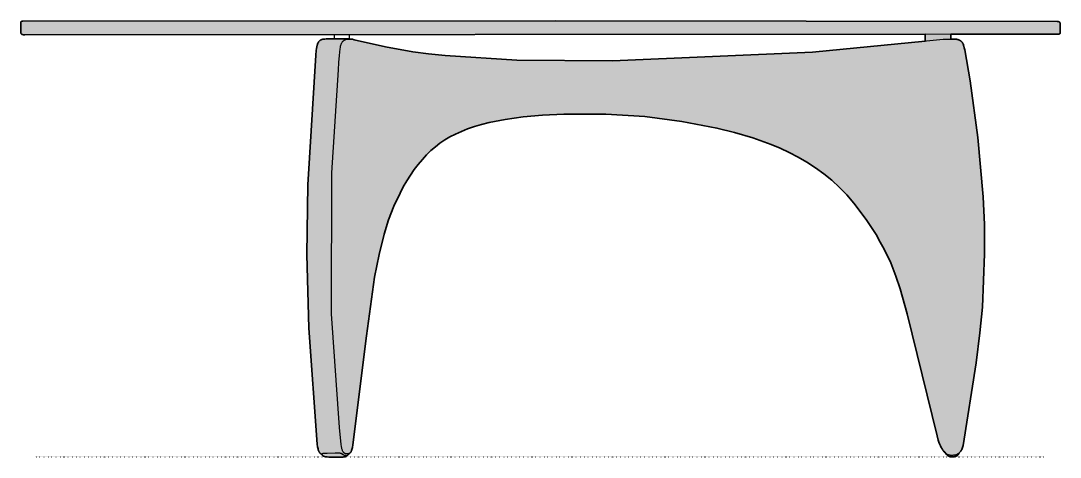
# Model space of a CAD drawing. Header units: millimetres. Extents: x -16 to 2369, y -1531 to 438.
# Drawn here: x -15 to 1034, y -1278 to -838 of the extents above; entities that cross this region are included whole.
import ezdxf

# ---------------------------------------------------------------- set-up
doc = ezdxf.new("R2010")
doc.units = ezdxf.units.MM
doc.linetypes.add('Dots', pattern=[1, 0, -1])
doc.layers.add('Blocks', color=7, linetype='Continuous')
doc.layers.add('Blocks$Fill', color=7, linetype='Continuous', true_color=0xffffff)
for name, color, linetype, lineweight, true_color in [('Blocks$Inner', 7, 'Continuous', 25, 0x007f00), ('Blocks$Outline', 7, 'Continuous', 35, 0xff3f3f), ('Groud', 7, 'Dots', 25, 0x243775)]:
    doc.layers.add(name, color=color, linetype=linetype, lineweight=lineweight, true_color=true_color)

# ---------------------------------------------------------------- blocks, each defined once
blk = doc.blocks.new('PK60 Coffee Table Side')
at = {"layer": 'Blocks$Fill'}
blk.add_hatch(color=256, dxfattribs=at).paths.add_polyline_path([(898, 419.3), (784.3, 408.2), (582.6, 399.4), (486.1, 400.1), (413.7, 404.6), (396.8, 406.4), (380.9, 408.5), (353.5, 413.5), (321.9, 420.6), (320.1, 421), (318.5, 421.2), (317.7, 421.3), (317, 421.3), (317, 421.4), (292.3, 421.3), (291.1, 421.2), (290.6, 421.2), (290, 421.1), (289.5, 420.9), (289.1, 420.8), (288.6, 420.6), (288.4, 420.5), (288.2, 420.4), (288, 420.3), (287.8, 420.2), (287.6, 420), (287.4, 419.9), (287.2, 419.7), (287, 419.6), (286.8, 419.4), (286.6, 419.3), (286.5, 419.1), (286.3, 418.9), (286.2, 418.7), (286, 418.5), (285.7, 418), (285.4, 417.5), (285.1, 417), (284.9, 416.4), (284.7, 415.7), (284.4, 415), (284.1, 413.5), (283.7, 411.7), (283.4, 409.7), (283, 404.9), (275.2, 274.3), (273.9, 204), (276, 129.8), (284.6, 13), (284.9, 10.3), (285.1, 9.1), (285.4, 8.1), (285.6, 7.3), (285.9, 6.5), (286, 6.1), (286.2, 5.8), (286.3, 5.5), (286.5, 5.2), (286.6, 4.9), (286.8, 4.7), (287, 4.4), (287.2, 4.2), (287.3, 4), (287.5, 3.8), (287.9, 3.4), (288.3, 3.1), (288.7, 2.7), (289.6, 2.1), (289.6, 2), (289.6, 1.9), (289.7, 1.8), (289.8, 1.7), (289.8, 1.6), (289.9, 1.6), (290, 1.5), (290, 1.4), (290.1, 1.3), (290.2, 1.3), (290.3, 1.2), (290.4, 1.1), (290.5, 1.1), (290.6, 1), (290.8, 0.9), (291, 0.8), (291.2, 0.7), (291.5, 0.6), (291.8, 0.5), (292.1, 0.4), (292.4, 0.3), (293, 0.2), (293.8, 0.1), (294.5, 0), (296.3, -0.1), (300.5, -0.1), (309.5, -0.2), (310.5, -0.1), (311.4, 0), (311.8, 0.1), (312.2, 0.1), (312.6, 0.3), (313, 0.4), (313.3, 0.5), (313.7, 0.6), (313.8, 0.7), (314, 0.8), (314.1, 0.9), (314.3, 1), (314.4, 1.1), (314.5, 1.2), (314.6, 1.3), (314.8, 1.4), (314.9, 1.5), (315, 1.7), (315.1, 1.8), (315.1, 1.9), (315.3, 2), (315.4, 2.1), (315.5, 2.2), (315.7, 2.3), (316, 2.5), (316.3, 2.7), (316.6, 3), (316.9, 3.3), (317.2, 3.7), (317.3, 3.7), (317.4, 3.8), (317.5, 3.9), (317.6, 4), (317.7, 4.1), (317.9, 4.2), (318, 4.3), (318.1, 4.5), (318.2, 4.6), (318.3, 4.7), (318.5, 5), (318.7, 5.3), (318.9, 5.7), (319, 6.1), (319.2, 6.5), (319.5, 7.4), (319.8, 8.4), (320.1, 9.6), (320.6, 12.4), (334.2, 122), (342.4, 181.1), (346.9, 204), (352, 224.6), (356.5, 239), (361.9, 252.8), (368.1, 266), (371.4, 272.2), (375, 278.3), (378.7, 284.1), (382.5, 289.7), (386.5, 294.9), (390.7, 299.9), (394.9, 304.5), (399.3, 308.8), (403.8, 312.8), (408.4, 316.3), (413.2, 319.6), (418.4, 322.7), (424, 325.5), (430, 328.2), (436.3, 330.7), (443.1, 333), (450.3, 335.1), (457.9, 337), (474.3, 340.3), (492.3, 342.8), (512, 344.6), (533.3, 345.6), (575.8, 345.7), (615.2, 343.2), (652.3, 338.3), (687.8, 331.5), (705.7, 327.2), (724.1, 321.8), (742.5, 315.1), (751.7, 311.2), (760.8, 306.9), (769.8, 302.2), (778.7, 297.1), (787.3, 291.5), (795.6, 285.5), (803.7, 278.9), (811.5, 271.8), (818.9, 264.2), (825.9, 256), (838.3, 239.5), (848.4, 224.1), (852.7, 216.7), (856.6, 209.5), (863.2, 195.6), (868.4, 182.3), (872.7, 169.4), (879.7, 144.4), (910, 21.4), (911.2, 17), (911.9, 15), (912.6, 13.1), (913.4, 11.3), (914.2, 9.7), (915, 8.2), (915.5, 7.5), (915.9, 6.9), (916.4, 6.2), (916.9, 5.6), (917.4, 5.1), (917.8, 4.6), (918.4, 4.1), (918.9, 3.7), (919, 3.6), (919.3, 3), (919.7, 2.6), (920, 2.1), (920.2, 1.9), (920.4, 1.7), (920.6, 1.6), (920.8, 1.4), (921, 1.2), (921.2, 1.1), (921.4, 0.9), (921.6, 0.8), (921.9, 0.7), (922.1, 0.6), (922.3, 0.5), (922.5, 0.4), (922.8, 0.3), (923, 0.3), (923.2, 0.2), (923.5, 0.1), (923.8, 0.1), (924, 0.1), (924.5, 0), (925.1, 0), (925.7, 0), (926.3, 0.1), (926.8, 0.2), (927.4, 0.3), (927.9, 0.4), (928.4, 0.5), (928.9, 0.7), (929.4, 0.9), (929.6, 1), (929.8, 1.1), (930, 1.2), (930.2, 1.3), (930.4, 1.5), (930.5, 1.6), (930.7, 1.7), (930.9, 1.9), (931, 2), (931.2, 2.2), (931.3, 2.4), (931.5, 2.5), (931.6, 2.7), (931.7, 2.9), (931.9, 3.1), (932, 3.3), (932.1, 3.5), (932.2, 3.7), (932.3, 3.9), (932.3, 4.1), (932.7, 4.5), (933, 4.8), (933.3, 5.2), (933.6, 5.6), (933.9, 5.9), (934.2, 6.4), (934.5, 6.8), (934.7, 7.2), (934.9, 7.7), (935.3, 8.6), (935.7, 9.6), (936, 10.6), (936.3, 11.7), (949.3, 94.9), (953.2, 125.2), (955.7, 151.1), (957.7, 204.9), (957.7, 234.5), (956.5, 262.3), (951.2, 322.1), (943.5, 379), (937.9, 410.5), (937.5, 412.4), (937.1, 414.1), (936.8, 414.9), (936.6, 415.6), (936.3, 416.3), (936, 416.9), (935.8, 417.2), (935.6, 417.4), (935.5, 417.7), (935.3, 418), (935.1, 418.2), (934.9, 418.4), (934.7, 418.7), (934.5, 418.9), (934.2, 419.1), (934, 419.3), (933.8, 419.5), (933.5, 419.6), (933.2, 419.8), (933, 419.9), (932.7, 420.1), (932.4, 420.2), (932.1, 420.3), (931.8, 420.5), (931.1, 420.7), (930.4, 420.9), (929.6, 421), (928.8, 421.1), (928, 421.2), (926.1, 421.3), (924, 421.3), (924, 426.2), (1028.5, 426.3), (1031.2, 426.1), (1031.7, 426.1), (1032.1, 426.2), (1032.5, 426.2), (1032.7, 426.2), (1032.9, 426.3), (1033.1, 426.3), (1033.3, 426.4), (1033.4, 426.4), (1033.4, 426.4), (1033.5, 426.4), (1033.6, 426.5), (1033.7, 426.5), (1033.7, 426.6), (1033.8, 426.6), (1033.9, 426.7), (1033.9, 426.7), (1034, 426.8), (1034, 426.8), (1034.1, 426.9), (1034.1, 426.9), (1034.1, 427), (1034.1, 427), (1034.1, 427), (1034.2, 427), (1034.2, 427.1), (1034.2, 427.1), (1034.2, 427.2), (1034.2, 427.2), (1034.2, 427.2), (1034.2, 427.3), (1034.2, 427.4), (1034.3, 427.5), (1034.3, 436.2), (1034.3, 436.5), (1034.2, 436.8), (1034.2, 436.9), (1034.2, 437.1), (1034.2, 437.2), (1034.1, 437.3), (1034.1, 437.4), (1034.1, 437.6), (1034, 437.7), (1033.9, 437.8), (1033.9, 437.9), (1033.8, 438), (1033.7, 438.1), (1033.7, 438.2), (1033.6, 438.2), (1033.6, 438.3), (1033.5, 438.4), (1033.4, 438.5), (1033.2, 438.5), (1033.1, 438.6), (1033, 438.7), (1032.9, 438.8), (1032.7, 438.8), (1032.5, 438.9), (1032.4, 438.9), (1032.2, 439), (1032, 439), (1031.8, 439.1), (1031.6, 439.1), (1031.1, 439.1), (524.7, 439.7), (-12.9, 439.3), (-13.2, 439.2), (-13.4, 439.2), (-13.5, 439.2), (-13.6, 439.2), (-13.7, 439.1), (-13.8, 439.1), (-13.9, 439.1), (-13.9, 439.1), (-14, 439.1), (-14, 439), (-14, 439), (-14.1, 439), (-14.1, 439), (-14.1, 439), (-14.2, 438.9), (-14.2, 438.9), (-14.2, 438.9), (-14.3, 438.8), (-14.3, 438.8), (-14.3, 438.8), (-14.3, 438.8), (-14.4, 438.7), (-14.4, 438.7), (-14.4, 438.7), (-14.4, 438.6), (-14.4, 438.6), (-14.4, 438.5), (-14.5, 438.5), (-14.5, 438.4), (-14.5, 438.3), (-14.5, 438.2), (-14.5, 438), (-14.6, 437.8), (-14.6, 437.2), (-14.6, 428.4), (-14.6, 428.1), (-14.5, 428), (-14.5, 427.8), (-14.5, 427.7), (-14.5, 427.6), (-14.4, 427.4), (-14.4, 427.3), (-14.4, 427.1), (-14.3, 427), (-14.2, 426.9), (-14.2, 426.8), (-14.1, 426.7), (-14, 426.5), (-14, 426.5), (-13.9, 426.4), (-13.8, 426.3), (-13.7, 426.2), (-13.6, 426.1), (-13.4, 426), (-13.3, 426), (-13.1, 425.9), (-12.9, 425.8), (-12.7, 425.7), (-12.5, 425.7), (-12.3, 425.6), (-12.1, 425.6), (-11.9, 425.5), (-11.6, 425.5), (-11.1, 425.4), (-10.5, 425.4), (898, 426.2)], flags=0)
at = {"layer": 'Blocks$Inner'}
for p, q in [((287, 419.6, 0), (286.8, 419.4, 0)), ((287.2, 419.7, 0), (287, 419.6, 0)), ((287.4, 419.9, 0), (287.2, 419.7, 0)), ((287.6, 420, 0), (287.4, 419.9, 0)), ((287.8, 420.2, 0), (287.6, 420, 0)), ((288, 420.3, 0), (287.8, 420.2, 0)), ((288.2, 420.4, 0), (288, 420.3, 0)), ((288.4, 420.5, 0), (288.2, 420.4, 0)), ((288.6, 420.6, 0), (288.4, 420.5, 0)), ((289.1, 420.8, 0), (288.6, 420.6, 0)), ((289.5, 420.9, 0), (289.1, 420.8, 0)), ((290, 421.1, 0), (289.5, 420.9, 0)), ((290.6, 421.2, 0), (290, 421.1, 0)), ((291.1, 421.2, 0), (290.6, 421.2, 0)), ((292.3, 421.3, 0), (291.1, 421.2, 0)), ((293.5, 421.4, 0), (292.3, 421.3, 0)), ((317, 421.4, 0), (293.5, 421.4, 0)), ((283.4, 409.7, 0), (283, 404.9, 0)), ((283.7, 411.7, 0), (283.4, 409.7, 0)), ((284.1, 413.5, 0), (283.7, 411.7, 0)), ((284.4, 415, 0), (284.1, 413.5, 0)), ((284.7, 415.7, 0), (284.4, 415, 0)), ((284.9, 416.4, 0), (284.7, 415.7, 0)), ((285.1, 417, 0), (284.9, 416.4, 0)), ((285.4, 417.5, 0), (285.1, 417, 0)), ((285.7, 418, 0), (285.4, 417.5, 0)), ((286, 418.5, 0), (285.7, 418, 0)), ((286.2, 418.7, 0), (286, 418.5, 0)), ((286.3, 418.9, 0), (286.2, 418.7, 0)), ((286.5, 419.1, 0), (286.3, 418.9, 0)), ((286.6, 419.3, 0), (286.5, 419.1, 0)), ((286.8, 419.4, 0), (286.6, 419.3, 0)), ((283, 404.9, 0), (275.2, 274.3, 0)), ((275.2, 274.3, 0), (273.9, 204, 0)), ((273.9, 204, 0), (276, 129.8, 0)), ((276, 129.8, 0), (284.6, 13, 0)), ((284.6, 13, 0), (284.9, 10.3, 0)), ((284.9, 10.3, 0), (285.1, 9.1, 0)), ((285.1, 9.1, 0), (285.4, 8.1, 0)), ((285.4, 8.1, 0), (285.6, 7.3, 0)), ((285.6, 7.3, 0), (285.9, 6.5, 0)), ((285.9, 6.5, 0), (286, 6.1, 0)), ((286, 6.1, 0), (286.2, 5.8, 0)), ((286.2, 5.8, 0), (286.3, 5.5, 0)), ((286.3, 5.5, 0), (286.5, 5.2, 0)), ((286.5, 5.2, 0), (286.6, 4.9, 0)), ((286.6, 4.9, 0), (286.8, 4.7, 0)), ((286.8, 4.7, 0), (287, 4.4, 0)), ((287, 4.4, 0), (287.2, 4.2, 0)), ((287.2, 4.2, 0), (287.3, 4, 0)), ((287.3, 4, 0), (287.5, 3.8, 0)), ((287.5, 3.8, 0), (287.9, 3.4, 0)), ((287.9, 3.4, 0), (288.3, 3.1, 0)), ((288.3, 3.1, 0), (288.7, 2.7, 0)), ((288.7, 2.7, 0), (289.6, 2.1, 0)), ((289.6, 2.1, 0), (289.6, 2, 0)), ((289.6, 2, 0), (289.6, 1.9, 0)), ((289.6, 1.9, 0), (289.7, 1.8, 0)), ((289.7, 1.8, 0), (289.8, 1.7, 0)), ((289.8, 1.7, 0), (289.8, 1.6, 0)), ((289.8, 1.6, 0), (289.9, 1.6, 0)), ((289.9, 1.6, 0), (290, 1.5, 0)), ((290, 1.5, 0), (290, 1.4, 0)), ((290, 1.4, 0), (290.1, 1.3, 0)), ((290.1, 1.3, 0), (290.2, 1.3, 0)), ((290.2, 1.3, 0), (290.3, 1.2, 0)), ((290.3, 1.2, 0), (290.4, 1.1, 0)), ((290.4, 1.1, 0), (290.5, 1.1, 0)), ((290.5, 1.1, 0), (290.6, 1, 0)), ((290.6, 1, 0), (290.8, 0.9, 0)), ((290.8, 0.9, 0), (291, 0.8, 0)), ((291, 0.8, 0), (291.2, 0.7, 0)), ((291.2, 0.7, 0), (291.5, 0.6, 0)), ((291.5, 0.6, 0), (291.8, 0.5, 0)), ((291.8, 0.5, 0), (292.1, 0.4, 0)), ((292.1, 0.4, 0), (292.4, 0.3, 0)), ((292.4, 0.3, 0), (293, 0.2, 0)), ((293, 0.2, 0), (293.8, 0.1, 0)), ((293.8, 0.1, 0), (294.5, 0, 0)), ((294.5, 0, 0), (296.3, -0.1, 0)), ((311.4, 0, 0), (311.8, 0.1, 0)), ((311.8, 0.1, 0), (312.2, 0.1, 0)), ((312.2, 0.1, 0), (312.6, 0.3, 0)), ((312.6, 0.3, 0), (313, 0.4, 0)), ((313, 0.4, 0), (313.3, 0.5, 0)), ((313.3, 0.5, 0), (313.7, 0.6, 0)), ((313.7, 0.6, 0), (313.8, 0.7, 0)), ((313.8, 0.7, 0), (314, 0.8, 0)), ((314, 0.8, 0), (314.1, 0.9, 0)), ((314.1, 0.9, 0), (314.3, 1, 0)), ((314.3, 1, 0), (314.4, 1.1, 0)), ((314.4, 1.1, 0), (314.5, 1.2, 0)), ((314.5, 1.2, 0), (314.6, 1.3, 0)), ((314.6, 1.3, 0), (314.8, 1.4, 0)), ((314.8, 1.4, 0), (314.9, 1.5, 0)), ((314.9, 1.5, 0), (315, 1.7, 0)), ((315, 1.7, 0), (315.1, 1.8, 0)), ((315.1, 1.8, 0), (315.1, 1.9, 0)), ((296.3, -0.1, 0), (300.5, -0.1, 0)), ((300.5, -0.1, 0), (309.5, -0.2, 0)), ((309.5, -0.2, 0), (310.5, -0.1, 0)), ((310.5, -0.1, 0), (311.4, 0, 0))]:
    blk.add_line(p, q, dxfattribs=at)
for points in [[(1028.5, 426.3), (-10.5, 425.4), (-11.1, 425.4), (-11.6, 425.5), (-11.9, 425.5), (-12.1, 425.6), (-12.3, 425.6), (-12.5, 425.7), (-12.7, 425.7), (-12.9, 425.8), (-13.1, 425.9), (-13.3, 426), (-13.4, 426), (-13.6, 426.1), (-13.7, 426.2), (-13.8, 426.3), (-13.9, 426.4), (-14, 426.5), (-14, 426.5), (-14.1, 426.7), (-14.2, 426.8), (-14.2, 426.9), (-14.3, 427), (-14.4, 427.1), (-14.4, 427.3), (-14.4, 427.4), (-14.5, 427.6), (-14.5, 427.7), (-14.5, 427.8), (-14.5, 428), (-14.6, 428.1), (-14.6, 428.4), (-14.6, 437.2), (-14.6, 437.8), (-14.5, 438), (-14.5, 438.2), (-14.5, 438.3), (-14.5, 438.4), (-14.5, 438.5), (-14.4, 438.5), (-14.4, 438.6), (-14.4, 438.6), (-14.4, 438.7), (-14.4, 438.7), (-14.4, 438.7), (-14.3, 438.8), (-14.3, 438.8), (-14.3, 438.8), (-14.3, 438.8), (-14.2, 438.9), (-14.2, 438.9), (-14.2, 438.9), (-14.1, 439), (-14.1, 439), (-14.1, 439), (-14, 439), (-14, 439), (-14, 439.1), (-13.9, 439.1), (-13.9, 439.1), (-13.8, 439.1), (-13.7, 439.1), (-13.6, 439.2), (-13.5, 439.2), (-13.4, 439.2), (-13.2, 439.2), (-12.9, 439.3), (-12.5, 439.3), (524.7, 439.7), (1031.1, 439.1), (1031.6, 439.1), (1031.8, 439.1), (1032, 439), (1032.2, 439), (1032.4, 438.9), (1032.5, 438.9), (1032.7, 438.8), (1032.9, 438.8), (1033, 438.7), (1033.1, 438.6), (1033.2, 438.5), (1033.4, 438.5), (1033.5, 438.4), (1033.6, 438.3), (1033.6, 438.2), (1033.7, 438.2), (1033.7, 438.1), (1033.8, 438), (1033.9, 437.9), (1033.9, 437.8), (1034, 437.7), (1034.1, 437.6), (1034.1, 437.4), (1034.1, 437.3), (1034.2, 437.2), (1034.2, 437.1), (1034.2, 436.9), (1034.2, 436.8), (1034.3, 436.5), (1034.3, 436.2), (1034.3, 427.5), (1034.2, 427.4), (1034.2, 427.3), (1034.2, 427.2), (1034.2, 427.2), (1034.2, 427.2), (1034.2, 427.1), (1034.2, 427.1), (1034.2, 427), (1034.1, 427), (1034.1, 427), (1034.1, 427), (1034.1, 426.9), (1034.1, 426.9), (1034, 426.8), (1034, 426.8), (1033.9, 426.7), (1033.9, 426.7), (1033.8, 426.6), (1033.7, 426.6), (1033.7, 426.5), (1033.6, 426.5), (1033.5, 426.4), (1033.4, 426.4), (1033.4, 426.4), (1033.3, 426.4), (1033.1, 426.3), (1032.9, 426.3), (1032.7, 426.2), (1032.5, 426.2), (1032.1, 426.2), (1031.7, 426.1), (1031.2, 426.1), (1030.3, 426.2)], [(320.1, 421), (321.9, 420.6), (353.5, 413.5), (380.9, 408.5), (396.8, 406.4), (413.7, 404.6), (486.1, 400.1), (582.6, 399.4), (784.3, 408.2), (916, 421.1), (921.6, 421.3), (926.1, 421.3), (928, 421.2), (928.8, 421.1), (929.6, 421), (930.4, 420.9), (931.1, 420.7), (931.8, 420.5), (932.1, 420.3), (932.4, 420.2), (932.7, 420.1), (933, 419.9), (933.2, 419.8), (933.5, 419.6), (933.8, 419.5), (934, 419.3), (934.2, 419.1), (934.5, 418.9), (934.7, 418.7), (934.9, 418.4), (935.1, 418.2), (935.3, 418), (935.5, 417.7), (935.6, 417.4), (935.8, 417.2), (936, 416.9), (936.3, 416.3), (936.6, 415.6), (936.8, 414.9), (937.1, 414.1), (937.5, 412.4), (937.9, 410.5), (943.5, 379), (951.2, 322.1), (956.5, 262.3), (957.7, 234.5), (957.7, 204.9), (955.7, 151.1), (953.2, 125.2), (949.3, 94.9), (936.3, 11.7), (936, 10.6), (935.7, 9.6), (935.3, 8.6), (934.9, 7.7), (934.7, 7.2), (934.5, 6.8), (934.2, 6.4), (933.9, 5.9), (933.6, 5.6), (933.3, 5.2), (933, 4.8), (932.7, 4.5), (932.3, 4.1), (931.9, 3.8), (931.6, 3.5), (931.1, 3.2), (930.7, 3), (930.3, 2.7), (929.8, 2.5), (929.3, 2.3), (928.8, 2.1), (928.3, 2), (927.8, 1.9), (927.2, 1.7), (926.6, 1.7), (926, 1.6), (925.4, 1.6), (924.8, 1.6), (924.1, 1.6), (923.8, 1.6), (923.5, 1.6), (923.2, 1.7), (922.9, 1.7), (922.6, 1.8), (922.3, 1.9), (922, 2), (921.7, 2.1), (921.1, 2.3), (920.5, 2.6), (920, 2.9), (919.4, 3.3), (918.9, 3.7), (918.4, 4.1), (917.8, 4.6), (917.4, 5.1), (916.9, 5.6), (916.4, 6.2), (915.9, 6.9), (915.5, 7.5), (915, 8.2), (914.2, 9.7), (913.4, 11.3), (912.6, 13.1), (911.9, 15), (911.2, 17), (910, 21.4), (879.7, 144.4), (872.7, 169.4), (868.4, 182.3), (863.2, 195.6), (856.6, 209.5), (852.7, 216.7), (848.4, 224.1), (838.3, 239.5), (825.9, 256), (818.9, 264.2), (811.5, 271.8), (803.7, 278.9), (795.6, 285.5), (787.3, 291.5), (778.7, 297.1), (769.8, 302.2), (760.8, 306.9), (751.7, 311.2), (742.5, 315.1), (724.1, 321.8), (705.7, 327.2), (687.8, 331.5), (652.3, 338.3), (615.2, 343.2), (575.8, 345.7), (533.3, 345.6), (512, 344.6), (492.3, 342.8), (474.3, 340.3), (457.9, 337), (450.3, 335.1), (443.1, 333), (436.3, 330.7), (430, 328.2), (424, 325.5), (418.4, 322.7), (413.2, 319.6), (408.4, 316.3), (403.8, 312.8), (399.3, 308.8), (394.9, 304.5), (390.7, 299.9), (386.5, 294.9), (382.5, 289.7), (378.7, 284.1), (375, 278.3), (371.4, 272.2), (368.1, 266), (361.9, 252.8), (356.5, 239), (352, 224.6), (346.9, 204), (342.4, 181.1), (334.2, 122), (320.6, 12.4), (320.1, 9.6), (319.8, 8.4), (319.5, 7.4), (319.2, 6.5), (319, 6.1), (318.9, 5.7), (318.7, 5.3), (318.5, 5), (318.3, 4.7), (318.2, 4.6), (318.1, 4.5), (318, 4.3), (317.9, 4.2), (317.7, 4.1), (317.6, 4), (317.5, 3.9), (317.4, 3.8), (317.3, 3.7), (317.1, 3.7), (317, 3.6), (316.9, 3.5), (316.7, 3.5), (316.6, 3.4), (316.4, 3.4), (316.3, 3.3), (316.1, 3.3), (316, 3.2), (315.7, 3.2), (315.3, 3.2), (315, 3.1), (314.6, 3.1), (314.2, 3.2), (313.8, 3.2), (313, 3.3), (312.8, 3.4), (312.7, 3.4), (312.6, 3.4), (312.5, 3.4), (312.4, 3.5), (312.3, 3.5), (312.2, 3.6), (312.1, 3.6), (312, 3.7), (311.9, 3.8), (311.8, 3.8), (311.7, 3.9), (311.6, 4), (311.6, 4.1), (311.4, 4.2), (311.2, 4.4), (311.1, 4.6), (310.9, 4.8), (310.7, 5.1), (310.6, 5.3), (310.5, 5.6), (310.2, 6.2), (309.9, 6.8), (309.7, 7.5), (309.5, 8.2), (309.3, 9), (309, 10.7), (308.7, 12.5), (307.1, 29.7), (299.1, 144.3), (299.4, 286.4), (306.1, 390.1), (306.5, 397.8), (306.9, 404.7), (307.6, 411.5), (307.9, 412.9), (308.1, 414.3), (308.3, 414.9), (308.5, 415.5), (308.7, 416.1), (308.9, 416.6), (309.2, 417.1), (309.4, 417.6), (309.7, 418.1), (310, 418.5), (310.2, 418.7), (310.3, 418.9), (310.5, 419.1), (310.7, 419.3), (310.9, 419.5), (311.1, 419.6), (311.2, 419.8), (311.4, 419.9), (311.7, 420.1), (311.9, 420.2), (312.1, 420.3), (312.3, 420.5), (312.6, 420.6), (312.8, 420.7), (313, 420.8), (313.3, 420.9), (313.8, 421), (314.4, 421.1), (315, 421.2), (315.6, 421.3), (316.3, 421.3), (317, 421.3), (317.7, 421.3), (318.5, 421.2)]]:
    blk.add_lwpolyline(points, close=True, dxfattribs=at)
for points in [[(302.1, 421.4), (302.1, 425.7)], [(317, 421.3), (317, 425.7)], [(898, 419.3), (898, 426.2)], [(924, 421.3), (924, 426.2)], [(289.6, 2.1), (289.7, 2.7), (289.7, 2.8), (289.7, 2.9), (289.7, 3), (289.8, 3.1), (289.8, 3.2), (289.8, 3.2), (289.9, 3.3), (289.9, 3.3), (289.9, 3.4), (289.9, 3.4), (290, 3.5), (290, 3.5), (290, 3.5), (290.1, 3.6), (290.1, 3.6), (290.2, 3.6), (290.2, 3.6), (290.3, 3.7), (290.3, 3.7), (290.4, 3.7), (290.4, 3.7), (290.5, 3.8), (290.6, 3.8), (290.8, 3.8), (290.9, 3.9), (291.3, 3.9), (291.8, 4), (294.5, 4), (302.7, 4.3), (304.7, 4.3), (306.5, 4.2), (307.2, 4.1), (307.6, 4), (307.9, 4), (308.2, 3.9), (308.5, 3.8), (308.6, 3.8), (308.8, 3.7), (308.9, 3.7), (309, 3.6), (310.7, 2.5), (311.2, 2.3), (311.7, 2), (311.9, 1.9), (312.2, 1.8), (312.4, 1.7), (312.7, 1.7), (313, 1.6), (313.2, 1.6), (313.3, 1.6), (313.5, 1.6), (313.6, 1.6), (313.7, 1.6), (313.9, 1.6), (314, 1.6), (314.1, 1.6), (314.3, 1.6), (314.4, 1.7), (314.6, 1.7), (314.7, 1.7), (314.8, 1.8), (315, 1.9), (315.1, 1.9), (315.3, 2), (315.4, 2.1), (315.5, 2.2), (315.7, 2.3), (316, 2.5), (316.3, 2.7), (316.6, 3), (316.9, 3.3), (317.2, 3.7)], [(919, 3.6), (919.3, 3), (919.7, 2.6), (920, 2.1), (920.2, 1.9), (920.4, 1.7), (920.6, 1.6), (920.8, 1.4), (921, 1.2), (921.2, 1.1), (921.4, 0.9), (921.6, 0.8), (921.9, 0.7), (922.1, 0.6), (922.3, 0.5), (922.5, 0.4), (922.8, 0.3), (923, 0.3), (923.2, 0.2), (923.5, 0.1), (923.8, 0.1), (924, 0.1), (924.5, 0), (925.1, 0), (925.7, 0), (926.3, 0.1), (926.8, 0.2), (927.4, 0.3), (927.9, 0.4), (928.4, 0.5), (928.9, 0.7), (929.4, 0.9), (929.6, 1), (929.8, 1.1), (930, 1.2), (930.2, 1.3), (930.4, 1.5), (930.5, 1.6), (930.7, 1.7), (930.9, 1.9), (931, 2), (931.2, 2.2), (931.3, 2.4), (931.5, 2.5), (931.6, 2.7), (931.7, 2.9), (931.9, 3.1), (932, 3.3), (932.1, 3.5), (932.2, 3.7), (932.3, 3.9), (932.3, 4.2)]]:
    blk.add_lwpolyline(points, dxfattribs=at)
at = {"layer": 'Blocks$Outline'}
for points in [[(1028.5, 426.3), (1030.3, 426.2), (1031.2, 426.1), (1031.7, 426.1), (1032.1, 426.2), (1032.5, 426.2), (1032.7, 426.2), (1032.9, 426.3), (1033.1, 426.3), (1033.3, 426.4), (1033.4, 426.4), (1033.4, 426.4), (1033.5, 426.4), (1033.6, 426.5), (1033.7, 426.5), (1033.7, 426.6), (1033.8, 426.6), (1033.9, 426.7), (1033.9, 426.7), (1034, 426.8), (1034, 426.8), (1034.1, 426.9), (1034.1, 426.9), (1034.1, 427), (1034.1, 427), (1034.1, 427), (1034.2, 427), (1034.2, 427.1), (1034.2, 427.1), (1034.2, 427.2), (1034.2, 427.2), (1034.2, 427.2), (1034.2, 427.3), (1034.2, 427.4), (1034.3, 427.5), (1034.3, 436.2), (1034.3, 436.5), (1034.2, 436.8), (1034.2, 436.9), (1034.2, 437.1), (1034.2, 437.2), (1034.1, 437.3), (1034.1, 437.4), (1034.1, 437.6), (1034, 437.7), (1033.9, 437.8), (1033.9, 437.9), (1033.8, 438), (1033.7, 438.1), (1033.7, 438.2), (1033.6, 438.2), (1033.6, 438.3), (1033.5, 438.4), (1033.4, 438.5), (1033.2, 438.5), (1033.1, 438.6), (1033, 438.7), (1032.9, 438.8), (1032.7, 438.8), (1032.5, 438.9), (1032.4, 438.9), (1032.2, 439), (1032, 439), (1031.8, 439.1), (1031.6, 439.1), (1031.1, 439.1), (524.7, 439.7), (-12.5, 439.3), (-12.9, 439.3), (-13.2, 439.2), (-13.4, 439.2), (-13.5, 439.2), (-13.6, 439.2), (-13.7, 439.1), (-13.8, 439.1), (-13.9, 439.1), (-13.9, 439.1), (-14, 439.1), (-14, 439), (-14, 439), (-14.1, 439), (-14.1, 439), (-14.1, 439), (-14.2, 438.9), (-14.2, 438.9), (-14.2, 438.9), (-14.3, 438.8), (-14.3, 438.8), (-14.3, 438.8), (-14.3, 438.8), (-14.4, 438.7), (-14.4, 438.7), (-14.4, 438.7), (-14.4, 438.6), (-14.4, 438.6), (-14.4, 438.5), (-14.5, 438.5), (-14.5, 438.4), (-14.5, 438.3), (-14.5, 438.2), (-14.5, 438), (-14.6, 437.8), (-14.6, 437.2), (-14.6, 428.4), (-14.6, 428.1), (-14.5, 428), (-14.5, 427.8), (-14.5, 427.7), (-14.5, 427.6), (-14.4, 427.4), (-14.4, 427.3), (-14.4, 427.1), (-14.3, 427), (-14.2, 426.9), (-14.2, 426.8), (-14.1, 426.7), (-14, 426.5), (-14, 426.5), (-13.9, 426.4), (-13.8, 426.3), (-13.7, 426.2), (-13.6, 426.1), (-13.4, 426), (-13.3, 426), (-13.1, 425.9), (-12.9, 425.8), (-12.7, 425.7), (-12.5, 425.7), (-12.3, 425.6), (-12.1, 425.6), (-11.9, 425.5), (-11.6, 425.5), (-11.1, 425.4), (-10.5, 425.4), (898, 426.2)], [(317, 421.4), (293.5, 421.4), (292.3, 421.3), (291.1, 421.2), (290.6, 421.2), (290, 421.1), (289.5, 420.9), (289.1, 420.8), (288.6, 420.6), (288.4, 420.5), (288.2, 420.4), (288, 420.3), (287.8, 420.2), (287.6, 420), (287.4, 419.9), (287.2, 419.7), (287, 419.6), (286.8, 419.4), (286.6, 419.3), (286.5, 419.1), (286.3, 418.9), (286.2, 418.7), (286, 418.5), (285.7, 418), (285.4, 417.5), (285.1, 417), (284.9, 416.4), (284.7, 415.7), (284.4, 415), (284.1, 413.5), (283.7, 411.7), (283.4, 409.7), (283, 404.9), (275.2, 274.3), (273.9, 204), (276, 129.8), (284.6, 13), (284.9, 10.3), (285.1, 9.1), (285.4, 8.1), (285.6, 7.3), (285.9, 6.5), (286, 6.1), (286.2, 5.8), (286.3, 5.5), (286.5, 5.2), (286.6, 4.9), (286.8, 4.7), (287, 4.4), (287.2, 4.2), (287.3, 4), (287.5, 3.8), (287.9, 3.4), (288.3, 3.1), (288.7, 2.7), (289.6, 2.1), (289.6, 2), (289.6, 1.9), (289.7, 1.8), (289.8, 1.7), (289.8, 1.6), (289.9, 1.6), (290, 1.5), (290, 1.4), (290.1, 1.3), (290.2, 1.3), (290.3, 1.2), (290.4, 1.1), (290.5, 1.1), (290.6, 1), (290.8, 0.9), (291, 0.8), (291.2, 0.7), (291.5, 0.6), (291.8, 0.5), (292.1, 0.4), (292.4, 0.3), (293, 0.2), (293.8, 0.1), (294.5, 0), (296.3, -0.1), (300.5, -0.1), (309.5, -0.2), (310.5, -0.1), (311.4, 0), (311.8, 0.1), (312.2, 0.1), (312.6, 0.3), (313, 0.4), (313.3, 0.5), (313.7, 0.6), (313.8, 0.7), (314, 0.8), (314.1, 0.9), (314.3, 1), (314.4, 1.1), (314.5, 1.2), (314.6, 1.3), (314.8, 1.4), (314.9, 1.5), (315, 1.7), (315.1, 1.8), (315.1, 1.9)], [(317, 421.3), (317, 421.4)], [(320.1, 421), (318.5, 421.2), (317.7, 421.3), (317, 421.3)], [(898, 419.3), (784.3, 408.2), (582.6, 399.4), (486.1, 400.1), (413.7, 404.6), (396.8, 406.4), (380.9, 408.5), (353.5, 413.5), (321.9, 420.6), (320.1, 421)], [(898, 426.2), (898, 419.3)], [(924, 426.2), (1028.5, 426.3)], [(924, 421.3), (924, 426.2)], [(932.3, 4.1), (932.7, 4.5), (933, 4.8), (933.3, 5.2), (933.6, 5.6), (933.9, 5.9), (934.2, 6.4), (934.5, 6.8), (934.7, 7.2), (934.9, 7.7), (935.3, 8.6), (935.7, 9.6), (936, 10.6), (936.3, 11.7), (949.3, 94.9), (953.2, 125.2), (955.7, 151.1), (957.7, 204.9), (957.7, 234.5), (956.5, 262.3), (951.2, 322.1), (943.5, 379), (937.9, 410.5), (937.5, 412.4), (937.1, 414.1), (936.8, 414.9), (936.6, 415.6), (936.3, 416.3), (936, 416.9), (935.8, 417.2), (935.6, 417.4), (935.5, 417.7), (935.3, 418), (935.1, 418.2), (934.9, 418.4), (934.7, 418.7), (934.5, 418.9), (934.2, 419.1), (934, 419.3), (933.8, 419.5), (933.5, 419.6), (933.2, 419.8), (933, 419.9), (932.7, 420.1), (932.4, 420.2), (932.1, 420.3), (931.8, 420.5), (931.1, 420.7), (930.4, 420.9), (929.6, 421), (928.8, 421.1), (928, 421.2), (926.1, 421.3), (924, 421.3)], [(317.2, 3.7), (317.3, 3.7), (317.4, 3.8), (317.5, 3.9), (317.6, 4), (317.7, 4.1), (317.9, 4.2), (318, 4.3), (318.1, 4.5), (318.2, 4.6), (318.3, 4.7), (318.5, 5), (318.7, 5.3), (318.9, 5.7), (319, 6.1), (319.2, 6.5), (319.5, 7.4), (319.8, 8.4), (320.1, 9.6), (320.6, 12.4), (334.2, 122), (342.4, 181.1), (346.9, 204), (352, 224.6), (356.5, 239), (361.9, 252.8), (368.1, 266), (371.4, 272.2), (375, 278.3), (378.7, 284.1), (382.5, 289.7), (386.5, 294.9), (390.7, 299.9), (394.9, 304.5), (399.3, 308.8), (403.8, 312.8), (408.4, 316.3), (413.2, 319.6), (418.4, 322.7), (424, 325.5), (430, 328.2), (436.3, 330.7), (443.1, 333), (450.3, 335.1), (457.9, 337), (474.3, 340.3), (492.3, 342.8), (512, 344.6), (533.3, 345.6), (575.8, 345.7), (615.2, 343.2), (652.3, 338.3), (687.8, 331.5), (705.7, 327.2), (724.1, 321.8), (742.5, 315.1), (751.7, 311.2), (760.8, 306.9), (769.8, 302.2), (778.7, 297.1), (787.3, 291.5), (795.6, 285.5), (803.7, 278.9), (811.5, 271.8), (818.9, 264.2), (825.9, 256), (838.3, 239.5), (848.4, 224.1), (852.7, 216.7), (856.6, 209.5), (863.2, 195.6), (868.4, 182.3), (872.7, 169.4), (879.7, 144.4), (910, 21.4), (911.2, 17), (911.9, 15), (912.6, 13.1), (913.4, 11.3), (914.2, 9.7), (915, 8.2), (915.5, 7.5), (915.9, 6.9), (916.4, 6.2), (916.9, 5.6), (917.4, 5.1), (917.8, 4.6), (918.4, 4.1), (918.9, 3.7), (919, 3.6)], [(315.1, 1.9), (315.3, 2), (315.4, 2.1), (315.5, 2.2), (315.7, 2.3), (316, 2.5), (316.3, 2.7), (316.6, 3), (316.9, 3.3), (317.2, 3.7)], [(919, 3.6), (919.3, 3), (919.7, 2.6), (920, 2.1), (920.2, 1.9), (920.4, 1.7), (920.6, 1.6), (920.8, 1.4), (921, 1.2), (921.2, 1.1), (921.4, 0.9), (921.6, 0.8), (921.9, 0.7), (922.1, 0.6), (922.3, 0.5), (922.5, 0.4), (922.8, 0.3), (923, 0.3), (923.2, 0.2), (923.5, 0.1), (923.8, 0.1), (924, 0.1), (924.5, 0), (925.1, 0), (925.7, 0), (926.3, 0.1), (926.8, 0.2), (927.4, 0.3), (927.9, 0.4), (928.4, 0.5), (928.9, 0.7), (929.4, 0.9), (929.6, 1), (929.8, 1.1), (930, 1.2), (930.2, 1.3), (930.4, 1.5), (930.5, 1.6), (930.7, 1.7), (930.9, 1.9), (931, 2), (931.2, 2.2), (931.3, 2.4), (931.5, 2.5), (931.6, 2.7), (931.7, 2.9), (931.9, 3.1), (932, 3.3), (932.1, 3.5), (932.2, 3.7), (932.3, 3.9), (932.3, 4.1)]]:
    blk.add_lwpolyline(points, dxfattribs=at)

msp = doc.modelspace()

# ---------------------------------------------------------------- linework, layer by layer
at = {"layer": 'Groud'}
msp.add_lwpolyline([(0, -1277.8), (1018.1, -1277.8)], dxfattribs=at)

# ---------------------------------------------------------------- block references
at = {"layer": 'Blocks'}
msp.add_blockref('PK60 Coffee Table Side', (0, -1277.8), dxfattribs=at)

doc.saveas('drawing.dxf')
